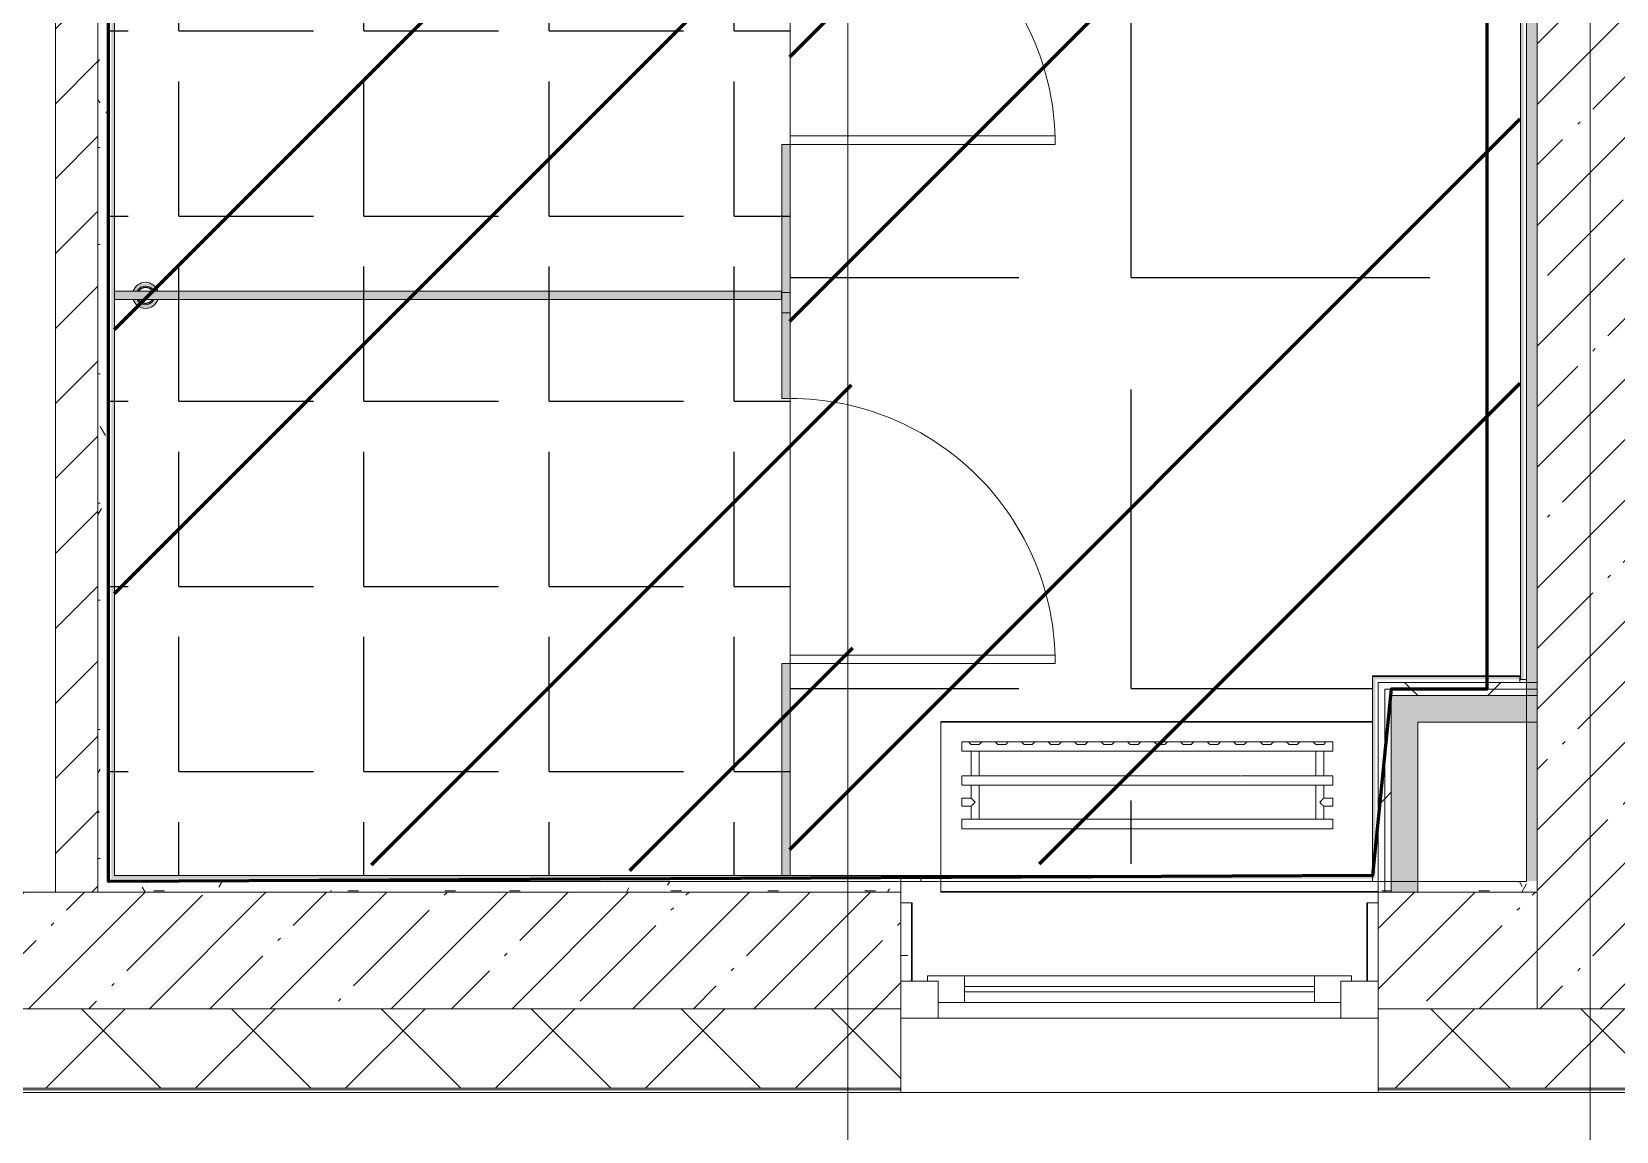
# Model space of a CAD drawing. Header units: millimetres. Extents: x -164500 to 426394, y -23753 to 102118.
# Drawn here: x 217792 to 220782, y -332 to 1742 of the extents above; entities that cross this region are included whole.
import ezdxf

# ---------------------------------------------------------------- set-up
doc = ezdxf.new("R2010")
doc.units = ezdxf.units.MM
doc.layers.add('1.2.1) плитка КР3', color=140, linetype='Continuous')
doc.layers.add('1.4) Пл КР4', color=125, linetype='Continuous')
for name, color, linetype, lineweight in [('196 1-3 этаж гидро изол', 6, 'Continuous', 60), ('A-FLOR', 7, 'Continuous', 9), ('A-GENM', 7, 'Continuous', 9), ('A-GENM-1', 7, 'Continuous', 20), ('A-GLAZ', 7, 'Continuous', 9), ('A-GLAZ-1', 7, 'Continuous', 5), ('A-WALL', 7, 'Continuous', 5), ('I-WALL', 7, 'Continuous', 5), ('Оси', 7, 'Continuous', 9)]:
    doc.layers.add(name, color=color, linetype=linetype, lineweight=lineweight)
doc.layers.add('A-AREA-PATT-2', color=7, linetype='Continuous', lineweight=5, true_color=0xcde0ef, transparency=1)
for name, color, linetype, lineweight, true_color in [('A-DOOR-1', 7, 'Continuous', 5, 0xc0c0c0), ('A-WALL-1', 9, 'Continuous', 5, 0x808080), ('A-WALL-FNSH-1', 9, 'Continuous', 5, 0x808080), ('M-EQPM-6', 7, 'Continuous', 9, 0xd0d4d8)]:
    doc.layers.add(name, color=color, linetype=linetype, lineweight=lineweight, true_color=true_color)
pattern_1 = [(45, (148772.12, -0.94), (-114.04925, 114.04925), []), (45, (148886.17, -0.94), (-114.04925, 114.04925), [201.612, -40.322, 6.706, -33.617])]
pattern_2 = [(0, (148772.123, -0.94), (243.84, 60.96), [20.117, -162.763, 20.117, -162.763, -975.36]), (0, (148772.123, -0.94), (243.84, 60.96), [-365.76, 20.117, -345.643, 20.117, -162.763, -426.72]), (0, (148772.123, -0.94), (243.84, 60.96), [-914.4, 20.117, -101.803, 20.117, -284.683]), (120, (148863.563, 29.54), (-174.71291, 180.691634), [20.117, -162.763, 20.117, -162.763, -975.36]), (120, (148863.563, 29.54), (-174.71291, 180.691634), [-365.76, 20.117, -345.643, 20.117, -162.763, -426.72]), (120, (148863.563, 29.54), (-174.71291, 180.691634), [-914.4, 20.117, -101.803, 20.117, -284.683]), (240, (148894.043, 151.46), (-69.12709, -241.651634), [20.117, -162.763, 20.117, -162.763, -975.36]), (240, (148894.043, 151.46), (-69.12709, -241.651634), [-365.76, 20.117, -345.643, 20.117, -162.763, -426.72]), (240, (148894.043, 151.46), (-69.12709, -241.651634), [-914.4, 20.117, -101.803, 20.117, -284.683])]
pattern_3 = [(45, (148772.12, -0.94), (-212.132, 212.132), []), (135, (148772.12, -0.94), (-212.132, -212.132), [])]

# ---------------------------------------------------------------- blocks, each defined once
blk = doc.blocks.new('120_Окно_СКБ_1Ст - 120_Окно_СКБ_1Ст 900х2500_h_-22445987-Объем проектирования 2 этажа')
at = {"layer": 'A-GLAZ'}
for p, q in [((-450, -127), (-450, -57)), ((-450, -57), (-380, -57)), ((-380, -57), (-380, -127)), ((380, -127), (380, -57)), ((380, -57), (450, -57)), ((450, -57), (450, -127)), ((380, -87), (-380, -87)), ((-380, -87), (-380, -127)), ((-330, -137), (-330, -87)), ((330, -137), (330, -87)), ((380, -127), (380, -87)), ((-380, -127), (-450, -127)), ((-380, -127), (-400, -127)), ((-400, -127), (-400, -137)), ((-400, -137), (400, -137)), ((400, -137), (-400, -137)), ((450, -127), (380, -127)), ((400, -127), (380, -127)), ((400, -137), (400, -127))]:
    blk.add_line(p, q, dxfattribs=at)
at = {"layer": 'A-GLAZ-1'}
for p, q in [((450, -57), (-450, -57)), ((-330, -107), (330, -107)), ((330, -117), (-330, -117)), ((-430, -127), (-400, -127)), ((400, -127), (430, -127))]:
    blk.add_line(p, q, dxfattribs=at)
blk = doc.blocks.new('radiator_prado_classic_z_tip_30_po exemplyaru - Classic Z Тип 30-500-V466-Объем проектирования 2 этажа')
at = {"layer": 'M-EQPM-6'}
for p, q in [((0, 228), (0, 210)), ((700, 228), (0, 228)), ((0, 210), (0, 228)), ((0, 228), (12.5, 228)), ((0, 210), (700, 210)), ((17.8, 210), (0, 210)), ((12.5, 228), (37.5, 228)), ((37.5, 228), (12.5, 228)), ((12.5, 228), (37.5, 228)), ((12.5, 228), (17.5, 223)), ((12.5, 228), (17.5, 223)), ((32.5, 223), (17.5, 223)), ((17.5, 223), (32.5, 223)), ((17.5, 210), (17.5, 164)), ((17.5, 210), (17.5, 164)), ((17.8, 210), (17.5, 210)), ((17.5, 210), (17.8, 210)), ((17.8, 210), (17.5, 210)), ((17.5, 210), (32.5, 210)), ((32.2, 210), (17.8, 210)), ((17.8, 210), (18.5, 210)), ((32.2, 210), (17.8, 210)), ((18.5, 210), (19.7, 210)), ((19.7, 210), (21.2, 210)), ((21.2, 210), (23.1, 210)), ((23.1, 210), (25, 210)), ((25, 210), (32.2, 210)), ((32.5, 210), (32.2, 210)), ((32.2, 210), (32.5, 210)), ((32.5, 210), (32.2, 210)), ((667.8, 210), (32.2, 210)), ((32.5, 223), (37.5, 228)), ((37.5, 228), (32.5, 223)), ((32.5, 164), (32.5, 210)), ((32.5, 164), (32.5, 210)), ((37.5, 228), (62.5, 228)), ((62.5, 228), (87.5, 228)), ((87.5, 228), (62.5, 228)), ((62.5, 228), (87.5, 228)), ((62.5, 228), (67.5, 223)), ((62.5, 228), (67.5, 223)), ((82.5, 223), (67.5, 223)), ((67.5, 223), (82.5, 223)), ((82.5, 223), (87.5, 228)), ((87.5, 228), (82.5, 223)), ((87.5, 228), (112.5, 228)), ((112.5, 228), (137.5, 228)), ((137.5, 228), (112.5, 228)), ((112.5, 228), (137.5, 228)), ((112.5, 228), (117.5, 223)), ((112.5, 228), (117.5, 223)), ((132.5, 223), (117.5, 223)), ((117.5, 223), (132.5, 223)), ((132.5, 223), (137.5, 228)), ((137.5, 228), (132.5, 223)), ((137.5, 228), (162.5, 228)), ((162.5, 228), (187.5, 228)), ((187.5, 228), (162.5, 228)), ((162.5, 228), (187.5, 228)), ((162.5, 228), (167.5, 223)), ((162.5, 228), (167.5, 223)), ((182.5, 223), (167.5, 223)), ((167.5, 223), (182.5, 223)), ((182.5, 223), (187.5, 228)), ((187.5, 228), (182.5, 223)), ((187.5, 228), (212.5, 228)), ((212.5, 228), (237.5, 228)), ((237.5, 228), (212.5, 228)), ((212.5, 228), (237.5, 228)), ((212.5, 228), (217.5, 223)), ((212.5, 228), (217.5, 223)), ((232.5, 223), (217.5, 223)), ((217.5, 223), (232.5, 223)), ((232.5, 223), (237.5, 228)), ((237.5, 228), (232.5, 223)), ((237.5, 228), (262.5, 228)), ((262.5, 228), (287.5, 228)), ((287.5, 228), (262.5, 228)), ((262.5, 228), (287.5, 228)), ((262.5, 228), (267.5, 223)), ((262.5, 228), (267.5, 223)), ((282.5, 223), (267.5, 223)), ((267.5, 223), (282.5, 223)), ((282.5, 223), (287.5, 228)), ((287.5, 228), (282.5, 223)), ((287.5, 228), (312.5, 228)), ((312.5, 228), (337.5, 228)), ((337.5, 228), (312.5, 228)), ((312.5, 228), (337.5, 228)), ((312.5, 228), (317.5, 223)), ((312.5, 228), (317.5, 223)), ((332.5, 223), (317.5, 223)), ((317.5, 223), (332.5, 223)), ((332.5, 223), (337.5, 228)), ((337.5, 228), (332.5, 223)), ((337.5, 228), (362.5, 228)), ((362.5, 228), (387.5, 228)), ((387.5, 228), (362.5, 228)), ((362.5, 228), (387.5, 228)), ((362.5, 228), (367.5, 223)), ((362.5, 228), (367.5, 223)), ((382.5, 223), (367.5, 223)), ((367.5, 223), (382.5, 223)), ((382.5, 223), (387.5, 228)), ((387.5, 228), (382.5, 223)), ((387.5, 228), (412.5, 228)), ((412.5, 228), (437.5, 228)), ((437.5, 228), (412.5, 228)), ((412.5, 228), (437.5, 228)), ((412.5, 228), (417.5, 223)), ((412.5, 228), (417.5, 223)), ((432.5, 223), (417.5, 223)), ((417.5, 223), (432.5, 223)), ((432.5, 223), (437.5, 228)), ((437.5, 228), (432.5, 223)), ((437.5, 228), (462.5, 228)), ((462.5, 228), (487.5, 228)), ((487.5, 228), (462.5, 228)), ((462.5, 228), (487.5, 228)), ((462.5, 228), (467.5, 223)), ((462.5, 228), (467.5, 223)), ((482.5, 223), (467.5, 223)), ((467.5, 223), (482.5, 223)), ((482.5, 223), (487.5, 228)), ((487.5, 228), (482.5, 223)), ((487.5, 228), (512.5, 228)), ((512.5, 228), (537.5, 228)), ((537.5, 228), (512.5, 228)), ((512.5, 228), (537.5, 228)), ((512.5, 228), (517.5, 223)), ((512.5, 228), (517.5, 223)), ((532.5, 223), (517.5, 223)), ((517.5, 223), (532.5, 223)), ((532.5, 223), (537.5, 228)), ((537.5, 228), (532.5, 223)), ((537.5, 228), (562.5, 228)), ((562.5, 228), (587.5, 228)), ((587.5, 228), (562.5, 228)), ((562.5, 228), (587.5, 228)), ((562.5, 228), (567.5, 223)), ((562.5, 228), (567.5, 223)), ((582.5, 223), (567.5, 223)), ((567.5, 223), (582.5, 223)), ((582.5, 223), (587.5, 228)), ((587.5, 228), (582.5, 223)), ((587.5, 228), (612.5, 228)), ((612.5, 228), (637.5, 228)), ((637.5, 228), (612.5, 228)), ((612.5, 228), (637.5, 228)), ((612.5, 228), (617.5, 223)), ((617.5, 223), (612.5, 228)), ((632.5, 223), (617.5, 223)), ((617.5, 223), (632.5, 223)), ((632.5, 223), (637.5, 228)), ((637.5, 228), (632.5, 223)), ((637.5, 228), (662.5, 228)), ((662.5, 228), (687.5, 228)), ((687.5, 228), (662.5, 228)), ((662.5, 228), (687.5, 228)), ((662.5, 228), (667.5, 223)), ((662.5, 228), (667.5, 223)), ((682.5, 223), (667.5, 223)), ((667.5, 223), (682.5, 223)), ((667.5, 210), (667.5, 164)), ((667.5, 210), (667.5, 164)), ((667.8, 210), (667.5, 210)), ((667.5, 210), (668.5, 210)), ((667.8, 210), (667.5, 210)), ((667.5, 210), (667.8, 210)), ((668.5, 210), (667.8, 210)), ((682.2, 210), (667.8, 210)), ((667.8, 210), (682.2, 210)), ((671.2, 210), (668.5, 210)), ((668.5, 210), (669.7, 210)), ((669.7, 210), (673.1, 210)), ((682.2, 210), (671.2, 210)), ((673.1, 210), (676.9, 210)), ((676.9, 210), (682.5, 210)), ((682.5, 210), (682.2, 210)), ((682.5, 210), (682.2, 210)), ((682.2, 210), (682.5, 210)), ((700, 210), (682.2, 210)), ((682.5, 223), (686.1, 226.6)), ((686.1, 226.6), (682.5, 223)), ((682.5, 164), (682.5, 210)), ((682.5, 164), (682.5, 210)), ((689.8, 228), (700, 228)), ((700, 210), (700, 228)), ((700, 228), (700, 210)), ((525, 164), (0, 164)), ((0, 164), (0, 146)), ((0, 146), (0, 164)), ((0, 164), (17.8, 164)), ((17.8, 164), (17.5, 164)), ((17.5, 164), (17.8, 164)), ((17.8, 164), (17.5, 164)), ((17.5, 164), (31.5, 164)), ((21.2, 164), (17.8, 164)), ((17.8, 164), (32.2, 164)), ((32.2, 164), (17.8, 164)), ((25, 164), (21.2, 164)), ((32.2, 164), (25, 164)), ((31.5, 164), (32.2, 164)), ((32.5, 164), (32.2, 164)), ((32.2, 164), (32.5, 164)), ((32.5, 164), (32.2, 164)), ((32.2, 164), (32.5, 164)), ((32.2, 164), (525, 164)), ((700, 164), (526.4, 164)), ((526.4, 164), (667.8, 164)), ((667.8, 164), (667.5, 164)), ((667.5, 164), (682.5, 164)), ((667.8, 164), (667.5, 164)), ((667.5, 164), (667.8, 164)), ((682.2, 164), (667.8, 164)), ((673.1, 164), (667.8, 164)), ((667.8, 164), (682.2, 164)), ((682.2, 164), (673.1, 164)), ((682.5, 164), (682.2, 164)), ((682.5, 164), (682.2, 164)), ((682.2, 164), (682.5, 164)), ((682.2, 164), (700, 164)), ((700, 146), (700, 164)), ((700, 164), (700, 146)), ((0, 146), (700, 146)), ((18.5, 146), (0, 146)), ((17.5, 121.5), (0, 121.5)), ((17.5, 121.5), (0, 121.5)), ((0, 121.5), (0, 120.5)), ((0, 106.5), (0, 121.5)), ((0, 120.5), (0, 107.5)), ((0, 120.5), (0, 119.3)), ((0, 114), (0, 120.5)), ((0, 120.5), (0, 120.5)), ((17.5, 146), (17.5, 121.5)), ((17.5, 146), (17.5, 121.5)), ((17.5, 146), (17.8, 146)), ((18.5, 146), (17.5, 146)), ((17.5, 146), (18.5, 146)), ((19.7, 146), (17.5, 146)), ((17.8, 146), (18.5, 146)), ((18.5, 146), (23.1, 146)), ((19.7, 146), (18.5, 146)), ((18.5, 146), (32.2, 146)), ((23.1, 146), (19.7, 146)), ((23.1, 146), (19.7, 146)), ((23.1, 146), (32.2, 146)), ((25, 146), (23.1, 146)), ((32.5, 146), (23.1, 146)), ((32.2, 146), (25, 146)), ((32.2, 146), (32.5, 146)), ((32.5, 146), (32.2, 146)), ((32.2, 146), (32.5, 146)), ((667.8, 146), (32.2, 146)), ((32.5, 82), (32.5, 146)), ((32.5, 82), (32.5, 146)), ((667.5, 146), (667.5, 82)), ((667.5, 146), (667.5, 82)), ((667.5, 146), (667.8, 146)), ((673.1, 146), (667.5, 146)), ((667.5, 146), (667.8, 146)), ((667.8, 146), (667.5, 146)), ((667.8, 146), (681.5, 146)), ((667.8, 146), (668.5, 146)), ((676.9, 146), (667.8, 146)), ((668.5, 146), (671.2, 146)), ((671.2, 146), (681.5, 146)), ((678.7, 146), (673.1, 146)), ((680.3, 146), (676.9, 146)), ((682.2, 146), (678.7, 146)), ((681.5, 146), (680.3, 146)), ((681.5, 146), (682.5, 146)), ((681.5, 146), (682.5, 146)), ((682.2, 146), (681.5, 146)), ((700, 146), (681.5, 146)), ((682.5, 146), (682.2, 146)), ((682.5, 146), (682.2, 146)), ((682.5, 121.5), (682.5, 146)), ((682.5, 121.5), (682.5, 146)), ((700, 121.5), (682.5, 121.5)), ((700, 121.5), (682.5, 121.5)), ((700, 121.5), (700, 106.5)), ((700, 120.5), (700, 121.5)), ((700, 121.5), (700, 120.5)), ((700, 120.5), (700, 121.5)), ((700, 107.5), (700, 120.5)), ((700, 120.5), (700, 107.5)), ((700, 107.5), (700, 120.5)), ((0, 119.3), (0, 117.8)), ((0, 117.8), (0, 114)), ((0, 114), (0, 110.3)), ((0, 107.5), (0, 114)), ((0, 110.3), (0, 108.7)), ((0, 108.7), (0, 107.5)), ((0, 107.5), (0, 106.5)), ((0, 107.5), (0, 107.5)), ((0, 106.5), (17.5, 106.5)), ((0, 106.5), (17.5, 106.5)), ((17.5, 106.5), (17.5, 82)), ((17.5, 106.5), (17.5, 82)), ((682.5, 82), (682.5, 106.5)), ((682.5, 106.5), (700, 106.5)), ((682.5, 82), (682.5, 106.5)), ((682.5, 106.5), (700, 106.5)), ((700, 106.5), (700, 107.5)), ((700, 107.5), (700, 106.5)), ((700, 106.5), (700, 107.5)), ((700, 82), (0, 82)), ((0, 82), (0, 64)), ((0, 64), (0, 82)), ((0, 82), (18.5, 82)), ((700, 64), (0, 64)), ((0, 64), (700, 64)), ((18.5, 82), (17.5, 82)), ((17.5, 82), (18.5, 82)), ((17.8, 82), (17.5, 82)), ((17.5, 82), (31.5, 82)), ((18.5, 82), (17.8, 82)), ((32.2, 82), (18.5, 82)), ((18.5, 82), (23.1, 82)), ((32.2, 82), (18.5, 82)), ((23.1, 82), (30.3, 82)), ((30.3, 82), (32.2, 82)), ((31.5, 82), (32.5, 82)), ((32.5, 82), (32.2, 82)), ((32.2, 82), (32.5, 82)), ((32.5, 82), (32.2, 82)), ((32.2, 82), (667.8, 82)), ((667.8, 82), (667.5, 82)), ((667.5, 82), (680.3, 82)), ((667.8, 82), (667.5, 82)), ((667.5, 82), (667.8, 82)), ((681.5, 82), (667.8, 82)), ((681.5, 82), (667.8, 82)), ((667.8, 82), (669.7, 82)), ((669.7, 82), (673.1, 82)), ((673.1, 82), (678.7, 82)), ((678.7, 82), (681.5, 82)), ((680.3, 82), (682.5, 82)), ((682.5, 82), (681.5, 82)), ((682.5, 82), (681.5, 82)), ((681.5, 82), (682.5, 82)), ((681.5, 82), (700, 82)), ((700, 64), (700, 82)), ((700, 82), (700, 64))]:
    blk.add_line(p, q, dxfattribs=at)
for points, knots in [([(18.5, 120.5), (18.4, 120.6), (18.3, 120.7), (18.1, 120.9), (17.9, 121.1), (17.8, 121.2), (17.7, 121.3), (17.5, 121.5), (17.5, 121.5), (17.5, 121.5)], [0.7142857, 0.7142857, 0.7142857, 0.7142857, 0.75, 0.7857143, 0.8214286, 0.8571429, 0.8928571, 0.9285714, 1, 1, 1, 1]), ([(17.5, 121.5), (17.5, 121.5), (17.5, 121.5), (17.7, 121.3), (17.8, 121.2), (17.9, 121.1), (18.1, 120.9), (18.3, 120.7), (18.4, 120.6), (18.5, 120.5)], [0, 0, 0, 0, 0.0714286, 0.1071429, 0.1428571, 0.1785714, 0.2142857, 0.25, 0.2857143, 0.2857143, 0.2857143, 0.2857143]), ([(17.5, 121.5), (17.5, 121.5), (17.5, 121.5), (17.7, 121.3), (17.8, 121.2), (17.9, 121.1), (18.1, 120.9), (18.3, 120.7), (18.4, 120.6), (18.5, 120.5)], [0, 0, 0, 0, 0.0714286, 0.1071429, 0.1428571, 0.1785714, 0.2142857, 0.25, 0.2857143, 0.2857143, 0.2857143, 0.2857143]), ([(25, 114), (24.5, 114.5), (23.6, 115.4), (22.4, 116.6), (21.6, 117.4), (21.1, 117.9), (20.8, 118.2), (20.5, 118.5), (20.2, 118.8), (19.8, 119.1), (19.6, 119.4), (19.3, 119.7), (19, 120), (18.7, 120.3), (18.5, 120.5), (18.3, 120.7), (18.1, 120.9), (17.9, 121.1), (17.8, 121.2), (17.7, 121.3), (17.5, 121.5), (17.5, 121.5), (17.5, 121.5)], [0, 0, 0, 0, 0.142857, 0.285714, 0.357143, 0.392857, 0.428571, 0.464286, 0.5, 0.535714, 0.571429, 0.607143, 0.642857, 0.678571, 0.714286, 0.75, 0.785714, 0.821429, 0.857143, 0.892857, 0.928571, 1, 1, 1, 1]), ([(675, 114), (675.5, 114.5), (676.4, 115.4), (677.6, 116.6), (678.4, 117.4), (678.9, 117.9), (679.2, 118.2), (679.5, 118.5), (679.8, 118.8), (680.1, 119.2), (680.4, 119.4), (680.7, 119.7), (681, 120), (681.3, 120.3), (681.5, 120.5), (681.7, 120.7), (681.9, 120.9), (682.1, 121.1), (682.2, 121.2), (682.3, 121.3), (682.5, 121.5), (682.5, 121.5), (682.5, 121.5)], [0, 0, 0, 0, 0.142857, 0.285714, 0.357143, 0.392857, 0.428571, 0.464286, 0.5, 0.535714, 0.571429, 0.607143, 0.642857, 0.678571, 0.714286, 0.75, 0.785714, 0.821429, 0.857143, 0.892857, 0.928571, 1, 1, 1, 1]), ([(682.5, 121.5), (682.5, 121.5), (682.5, 121.5), (682.3, 121.3), (682.2, 121.2), (682.1, 121.1), (681.9, 120.9), (681.7, 120.7), (681.6, 120.6), (681.5, 120.5)], [0, 0, 0, 0, 0.0714286, 0.1071429, 0.1428571, 0.1785714, 0.2142857, 0.25, 0.2857143, 0.2857143, 0.2857143, 0.2857143]), ([(682.5, 121.5), (682.5, 121.5), (682.5, 121.5), (682.3, 121.3), (682.2, 121.2), (682.1, 121.1), (681.9, 120.9), (681.7, 120.7), (681.6, 120.6), (681.5, 120.5)], [0, 0, 0, 0, 0.0714286, 0.1071429, 0.1428571, 0.1785714, 0.2142857, 0.25, 0.2857143, 0.2857143, 0.2857143, 0.2857143]), ([(681.5, 120.5), (681.6, 120.6), (681.7, 120.7), (681.9, 120.9), (682.1, 121.1), (682.2, 121.2), (682.3, 121.3), (682.5, 121.5), (682.5, 121.5), (682.5, 121.5)], [0.7142857, 0.7142857, 0.7142857, 0.7142857, 0.75, 0.7857143, 0.8214286, 0.8571429, 0.8928571, 0.9285714, 1, 1, 1, 1]), ([(17.5, 106.5), (17.5, 106.5), (17.5, 106.5), (17.7, 106.7), (17.8, 106.8), (17.9, 106.9), (18.1, 107.1), (18.3, 107.3), (18.5, 107.5), (18.7, 107.7), (19, 108), (19.3, 108.3), (19.6, 108.6), (19.8, 108.9), (20.3, 109.3), (20.7, 109.7), (21.1, 110.1), (21.6, 110.6), (22.4, 111.4), (23.6, 112.6), (24.5, 113.5), (25, 114)], [0, 0, 0, 0, 0.071429, 0.107143, 0.142857, 0.178571, 0.214286, 0.25, 0.285714, 0.321429, 0.357143, 0.392857, 0.428571, 0.464286, 0.5, 0.571429, 0.607143, 0.642857, 0.714286, 0.857143, 1, 1, 1, 1]), ([(17.5, 106.5), (17.5, 106.5), (17.5, 106.5), (17.7, 106.7), (17.8, 106.8), (17.9, 106.9), (18.1, 107.1), (18.3, 107.3), (18.4, 107.4), (18.5, 107.5)], [0, 0, 0, 0, 0.0714286, 0.1071429, 0.1428571, 0.1785714, 0.2142857, 0.25, 0.2857143, 0.2857143, 0.2857143, 0.2857143]), ([(18.5, 107.5), (18.4, 107.4), (18.3, 107.3), (18.1, 107.1), (17.9, 106.9), (17.8, 106.8), (17.7, 106.7), (17.5, 106.5), (17.5, 106.5), (17.5, 106.5)], [0.7142857, 0.7142857, 0.7142857, 0.7142857, 0.75, 0.7857143, 0.8214286, 0.8571429, 0.8928571, 0.9285714, 1, 1, 1, 1]), ([(18.5, 107.5), (18.4, 107.4), (18.3, 107.3), (18.1, 107.1), (17.9, 106.9), (17.8, 106.8), (17.7, 106.7), (17.5, 106.5), (17.5, 106.5), (17.5, 106.5)], [0.7142857, 0.7142857, 0.7142857, 0.7142857, 0.75, 0.7857143, 0.8214286, 0.8571429, 0.8928571, 0.9285714, 1, 1, 1, 1]), ([(19.6, 119.4), (19.7, 119.3), (19.9, 119.2), (20.3, 118.7), (20.7, 118.3), (21.1, 117.9), (21.6, 117.4), (21.9, 117.1), (22.1, 116.9)], [0.4285714, 0.4285714, 0.4285714, 0.4285714, 0.4642857, 0.5, 0.5714286, 0.6071429, 0.6428571, 0.7142857, 0.7142857, 0.7142857, 0.7142857]), ([(19.6, 119.4), (19.7, 119.3), (19.8, 119.1), (20.3, 118.7), (20.7, 118.3), (21.1, 117.9), (21.6, 117.4), (21.9, 117.1), (22.1, 116.9)], [0.4285714, 0.4285714, 0.4285714, 0.4285714, 0.4642857, 0.5, 0.5714286, 0.6071429, 0.6428571, 0.7142857, 0.7142857, 0.7142857, 0.7142857]), ([(19.6, 108.6), (19.7, 108.7), (19.9, 108.8), (20.3, 109.3), (20.7, 109.7), (21.1, 110.1), (21.6, 110.6), (21.9, 110.9), (22.1, 111.1)], [0.4285714, 0.4285714, 0.4285714, 0.4285714, 0.4642857, 0.5, 0.5714286, 0.6071429, 0.6428571, 0.7142857, 0.7142857, 0.7142857, 0.7142857]), ([(22.1, 111.1), (21.9, 110.9), (21.6, 110.6), (21.1, 110.1), (20.8, 109.8), (20.5, 109.5), (20.2, 109.2), (19.9, 108.8), (19.7, 108.7), (19.6, 108.6)], [0.2857143, 0.2857143, 0.2857143, 0.2857143, 0.3571429, 0.3928571, 0.4285714, 0.4642857, 0.5, 0.5357143, 0.5714286, 0.5714286, 0.5714286, 0.5714286]), ([(22.1, 111.1), (21.9, 110.9), (21.6, 110.6), (21.1, 110.1), (20.8, 109.8), (20.5, 109.5), (20.2, 109.2), (19.8, 108.9), (19.7, 108.7), (19.6, 108.6)], [0.2857143, 0.2857143, 0.2857143, 0.2857143, 0.3571429, 0.3928571, 0.4285714, 0.4642857, 0.5, 0.5357143, 0.5714286, 0.5714286, 0.5714286, 0.5714286]), ([(22.1, 116.9), (21.9, 117.1), (21.6, 117.4), (21.1, 117.9), (20.9, 118.1), (20.8, 118.2)], [0.2857143, 0.2857143, 0.2857143, 0.2857143, 0.3571429, 0.3928571, 0.4285714, 0.4285714, 0.4285714, 0.4285714]), ([(682.5, 106.5), (682.5, 106.5), (682.5, 106.5), (682.3, 106.7), (682.2, 106.8), (682.1, 106.9), (681.9, 107.1), (681.7, 107.3), (681.5, 107.5), (681.3, 107.7), (681, 108), (680.7, 108.3), (680.4, 108.6), (680.1, 108.8), (679.7, 109.3), (679.3, 109.7), (678.9, 110.1), (678.4, 110.6), (677.6, 111.4), (676.4, 112.6), (675.5, 113.5), (675, 114)], [0, 0, 0, 0, 0.071429, 0.107143, 0.142857, 0.178571, 0.214286, 0.25, 0.285714, 0.321429, 0.357143, 0.392857, 0.428571, 0.464286, 0.5, 0.571429, 0.607143, 0.642857, 0.714286, 0.857143, 1, 1, 1, 1]), ([(680.4, 119.4), (680.3, 119.3), (680.1, 119.2), (679.7, 118.7), (679.3, 118.3), (678.9, 117.9), (678.4, 117.4), (678.1, 117.1), (677.9, 116.9)], [0.4285714, 0.4285714, 0.4285714, 0.4285714, 0.4642857, 0.5, 0.5714286, 0.6071429, 0.6428571, 0.7142857, 0.7142857, 0.7142857, 0.7142857]), ([(680.4, 119.4), (680.3, 119.3), (680.1, 119.2), (679.7, 118.7), (679.3, 118.3), (678.9, 117.9), (678.4, 117.4), (678.1, 117.1), (677.9, 116.9)], [0.4285714, 0.4285714, 0.4285714, 0.4285714, 0.4642857, 0.5, 0.5714286, 0.6071429, 0.6428571, 0.7142857, 0.7142857, 0.7142857, 0.7142857]), ([(677.9, 116.9), (678.1, 117.1), (678.4, 117.4), (678.9, 117.9), (679.1, 118.1), (679.2, 118.2)], [0.2857143, 0.2857143, 0.2857143, 0.2857143, 0.3571429, 0.3928571, 0.4285714, 0.4285714, 0.4285714, 0.4285714]), ([(677.9, 111.1), (678.1, 110.9), (678.4, 110.6), (678.9, 110.1), (679.2, 109.8), (679.5, 109.5), (679.8, 109.2), (680.1, 108.8), (680.3, 108.7), (680.4, 108.6)], [0.2857143, 0.2857143, 0.2857143, 0.2857143, 0.3571429, 0.3928571, 0.4285714, 0.4642857, 0.5, 0.5357143, 0.5714286, 0.5714286, 0.5714286, 0.5714286]), ([(677.9, 111.1), (678.1, 110.9), (678.4, 110.6), (678.9, 110.1), (679.2, 109.8), (679.5, 109.5), (679.8, 109.2), (680.1, 108.8), (680.3, 108.7), (680.4, 108.6)], [0.2857143, 0.2857143, 0.2857143, 0.2857143, 0.3571429, 0.3928571, 0.4285714, 0.4642857, 0.5, 0.5357143, 0.5714286, 0.5714286, 0.5714286, 0.5714286]), ([(680.4, 108.6), (680.3, 108.7), (680.1, 108.8), (679.7, 109.3), (679.3, 109.7), (678.9, 110.1), (678.4, 110.6), (678.1, 110.9), (677.9, 111.1)], [0.4285714, 0.4285714, 0.4285714, 0.4285714, 0.4642857, 0.5, 0.5714286, 0.6071429, 0.6428571, 0.7142857, 0.7142857, 0.7142857, 0.7142857]), ([(681.5, 107.5), (681.6, 107.4), (681.7, 107.3), (681.9, 107.1), (682.1, 106.9), (682.2, 106.8), (682.3, 106.7), (682.5, 106.5), (682.5, 106.5), (682.5, 106.5)], [0.7142857, 0.7142857, 0.7142857, 0.7142857, 0.75, 0.7857143, 0.8214286, 0.8571429, 0.8928571, 0.9285714, 1, 1, 1, 1]), ([(681.5, 107.5), (681.6, 107.4), (681.7, 107.3), (681.9, 107.1), (682.1, 106.9), (682.2, 106.8), (682.3, 106.7), (682.5, 106.5), (682.5, 106.5), (682.5, 106.5)], [0.7142857, 0.7142857, 0.7142857, 0.7142857, 0.75, 0.7857143, 0.8214286, 0.8571429, 0.8928571, 0.9285714, 1, 1, 1, 1]), ([(682.5, 106.5), (682.5, 106.5), (682.5, 106.5), (682.3, 106.7), (682.2, 106.8), (682.1, 106.9), (681.9, 107.1), (681.7, 107.3), (681.6, 107.4), (681.5, 107.5)], [0, 0, 0, 0, 0.0714286, 0.1071429, 0.1428571, 0.1785714, 0.2142857, 0.25, 0.2857143, 0.2857143, 0.2857143, 0.2857143])]:
    blk.add_open_spline(points, degree=3, knots=knots, dxfattribs=at)
for points in [[(19.6, 119.4), (19.5, 119.5), (19.3, 119.7), (19, 120), (18.7, 120.3), (18.6, 120.4), (18.5, 120.5)], [(18.5, 120.5), (18.6, 120.4), (18.7, 120.3), (19, 120), (19.3, 119.7), (19.5, 119.5), (19.6, 119.4)], [(18.5, 120.5), (18.6, 120.4), (18.7, 120.3), (19, 120), (19.3, 119.7), (19.5, 119.5), (19.6, 119.4)], [(681.5, 120.5), (681.4, 120.4), (681.3, 120.3), (681, 120), (680.7, 119.7), (680.5, 119.5), (680.4, 119.4)], [(681.5, 120.5), (681.4, 120.4), (681.3, 120.3), (681, 120), (680.7, 119.7), (680.5, 119.5), (680.4, 119.4)], [(680.4, 119.4), (680.5, 119.5), (680.7, 119.7), (681, 120), (681.3, 120.3), (681.4, 120.4), (681.5, 120.5)], [(18.5, 107.5), (18.6, 107.6), (18.7, 107.7), (19, 108), (19.3, 108.3), (19.5, 108.5), (19.6, 108.6)], [(19.6, 108.6), (19.5, 108.5), (19.3, 108.3), (19, 108), (18.7, 107.7), (18.6, 107.6), (18.5, 107.5)], [(19.6, 108.6), (19.5, 108.5), (19.3, 108.3), (19, 108), (18.7, 107.7), (18.6, 107.6), (18.5, 107.5)], [(20.8, 118.2), (20.7, 118.3), (20.5, 118.5), (20.2, 118.8), (19.9, 119.2), (19.7, 119.3), (19.6, 119.4)], [(25, 114), (24.5, 114.5), (23.6, 115.4), (22.6, 116.4), (22.1, 116.9)], [(22.1, 116.9), (22.6, 116.4), (23.6, 115.4), (24.5, 114.5), (25, 114)], [(22.1, 116.9), (22.6, 116.4), (23.6, 115.4), (24.5, 114.5), (25, 114)], [(22.1, 111.1), (22.6, 111.6), (23.6, 112.6), (24.5, 113.5), (25, 114)], [(25, 114), (24.5, 113.5), (23.6, 112.6), (22.6, 111.6), (22.1, 111.1)], [(25, 114), (24.5, 113.5), (23.6, 112.6), (22.6, 111.6), (22.1, 111.1)], [(677.9, 116.9), (677.4, 116.4), (676.4, 115.4), (675.5, 114.5), (675, 114)], [(675, 114), (675.5, 114.5), (676.4, 115.4), (677.4, 116.4), (677.9, 116.9)], [(676.4, 115.4), (676, 115), (675.5, 114.5), (675, 114)], [(675, 114), (675.5, 113.5), (676.4, 112.6), (677.4, 111.6), (677.9, 111.1)], [(675, 114), (675.5, 113.5), (676.4, 112.6), (677.4, 111.6), (677.9, 111.1)], [(677.9, 111.1), (677.4, 111.6), (676.4, 112.6), (675.5, 113.5), (675, 114)], [(677.9, 116.9), (677.4, 116.4), (676.9, 115.9), (676.4, 115.4)], [(679.2, 118.2), (679.3, 118.3), (679.5, 118.5), (679.8, 118.8), (680.1, 119.2), (680.3, 119.3), (680.4, 119.4)], [(680.4, 108.6), (680.5, 108.5), (680.7, 108.3), (681, 108), (681.3, 107.7), (681.4, 107.6), (681.5, 107.5)], [(680.4, 108.6), (680.5, 108.5), (680.7, 108.3), (681, 108), (681.3, 107.7), (681.4, 107.6), (681.5, 107.5)], [(681.5, 107.5), (681.4, 107.6), (681.3, 107.7), (681, 108), (680.7, 108.3), (680.5, 108.5), (680.4, 108.6)]]:
    blk.add_open_spline(points, degree=3, dxfattribs=at)
blk = doc.blocks.new('131_Сантехническая перегородка_Дверь - СД-1-29846662-Объем проектирования 2 этажа')
at = {"layer": 'A-GENM'}
for points in [[(0, -8), (317.3, -8), (317.3, 8), (0, 8)], [(817.3, -8), (1119.2, -7.8), (1119.2, 8), (817.3, 8), (817.3, -7.8)]]:
    blk.add_hatch(color=256, dxfattribs=at).paths.add_polyline_path(points)
at = {"layer": 'A-DOOR-1'}
for p, q in [((333.3, -8), (317.3, -8)), ((317.3, -8), (317.3, -508)), ((333.3, -8), (333.3, -508)), ((333.3, -508), (317.3, -508))]:
    blk.add_line(p, q, dxfattribs=at)
blk.add_arc((317.3, -8), 500, 270, 0, dxfattribs=at)
at = {"layer": 'A-GENM-1'}
for p, q in [((317.3, 8), (0, 8)), ((0, 8), (0, -8)), ((317.3, -8), (317.3, 8)), ((1134.7, 8), (817.3, 8)), ((817.3, 8), (817.3, -8)), ((1134.7, -8), (1134.7, 8)), ((0, -8), (317.3, -8)), ((817.3, -8), (1134.7, -8))]:
    blk.add_line(p, q, dxfattribs=at)
blk = doc.blocks.new('131_Сантехническая перегородка_Дверь_сдвиг_ - СД-1-30819161-Объем проектирования 2 этажа')
at = {"layer": 'A-GENM'}
for points in [[(0, -8), (400, -8), (400, 8), (0, 8)], [(900, -8), (1061.8, -8), (1061.8, 8), (900, 8)]]:
    blk.add_hatch(color=256, dxfattribs=at).paths.add_polyline_path(points)
at = {"layer": 'A-DOOR-1'}
for p, q in [((416, -8), (400, -8)), ((400, -8), (400, -508)), ((416, -8), (416, -508)), ((416, -508), (400, -508))]:
    blk.add_line(p, q, dxfattribs=at)
blk.add_arc((400, -8), 500, 270, 0, dxfattribs=at)
at = {"layer": 'A-GENM-1'}
for p, q in [((400, 8), (0, 8)), ((0, 8), (0, -8)), ((400, -8), (400, 8)), ((1100, 8), (900, 8)), ((900, 8), (900, -8)), ((1100, -8), (1100, 8)), ((0, -8), (400, -8)), ((900, -8), (1100, -8))]:
    blk.add_line(p, q, dxfattribs=at)
blk = doc.blocks.new('131_Сантехническая перегородка - СП-4-30850728-Объем проектирования 2 этажа')
at = {"layer": 'A-GENM'}
blk.add_hatch(color=256, dxfattribs=at).paths.add_polyline_path([(389.9, -8), (1330, -8), (1330, 8), (71.3, 8), (71.3, -8)])
at = {"layer": 'A-GENM', "flags": 128}
for points in [[(142.8, 8), (142.5, 8.5), (142.1, 9), (141.8, 9.5), (141.4, 9.9), (141, 10.4), (140.5, 10.8), (140.1, 11.2), (139.6, 11.6), (139.2, 12), (138.7, 12.3), (138.2, 12.7), (137.7, 13), (137.1, 13.3), (136.6, 13.6), (136.1, 13.8), (135.5, 14), (134.9, 14.3), (134.4, 14.4), (133.8, 14.6), (133.2, 14.7), (132.6, 14.9), (132, 14.9), (131.4, 15), (130.8, 15.1), (130.2, 15.1), (129.6, 15.1), (129, 15), (128.4, 15), (127.8, 14.9), (127.2, 14.8), (126.6, 14.7), (126, 14.5), (125.4, 14.4), (124.9, 14.2), (124.3, 13.9), (123.8, 13.7), (123.2, 13.4), (122.7, 13.2), (122.2, 12.9), (121.7, 12.5), (121.2, 12.2), (120.7, 11.8), (120.2, 11.4), (119.8, 11), (119.3, 10.6), (118.9, 10.2), (118.5, 9.7), (118.1, 9.3), (117.8, 8.8), (117.4, 8.3), (117.3, 8)], [(117.3, -8), (117.6, -8.5), (117.9, -9), (118.3, -9.5), (118.7, -9.9), (119.1, -10.4), (119.5, -10.8), (120, -11.2), (120.4, -11.6), (120.9, -12), (121.4, -12.3), (121.9, -12.7), (122.4, -13), (122.9, -13.3), (123.5, -13.6), (124, -13.8), (124.6, -14), (125.1, -14.3), (125.7, -14.4), (126.3, -14.6), (126.9, -14.7), (127.5, -14.9), (128.1, -14.9), (128.7, -15), (129.3, -15.1), (129.9, -15.1), (130.5, -15.1), (131.1, -15), (131.7, -15), (132.3, -14.9), (132.9, -14.8), (133.4, -14.7), (134, -14.5), (134.6, -14.4), (135.2, -14.2), (135.7, -13.9), (136.3, -13.7), (136.8, -13.4), (137.4, -13.2), (137.9, -12.9), (138.4, -12.5), (138.9, -12.2), (139.4, -11.8), (139.8, -11.4), (140.3, -11), (140.7, -10.6), (141.1, -10.2), (141.5, -9.7), (141.9, -9.3), (142.3, -8.8), (142.6, -8.3), (142.8, -8)]]:
    blk.add_lwpolyline(points, dxfattribs=at)
at = {"layer": 'A-GENM'}
for radius, start, end in [(24.6, 19.9113, 160.0887), (17.6, 28.9731, 151.0269), (15.1, 33.7811, 146.2189), (24.6, 199.9113, 340.0887), (17.6, 208.9731, 331.0269), (15.1, 213.7811, 326.2189)]:
    blk.add_arc((130, 0), radius, start, end, dxfattribs=at)
at = {"layer": 'A-GENM-1'}
for p, q in [((1330, 8), (71.3, 8)), ((71.3, 8), (71.3, -8)), ((1330, -8), (1330, 8)), ((71.3, -8), (1330, -8))]:
    blk.add_line(p, q, dxfattribs=at)

msp = doc.modelspace()

# ---------------------------------------------------------------- hatches: boundary and pattern name
at = {"layer": '1.2.1) плитка КР3'}
h = msp.add_hatch(dxfattribs=at)
h.set_pattern_fill('ANGLE', color=256, scale=111)
h.set_pattern_definition([(0, (67124.7, 3603.9), (0, 775.335), [563.88, -211.455]), (90, (67124.7, 3603.9), (-775.335, 5e-14), [563.88, -211.455])])
h.paths.add_polyline_path([(220600.123, 7670.455), (220431.123, 7670.455), (219481.123, 7678.18), (219481.123, 7670.455), (219222.123, 7670.455), (219222.123, 172.455), (220320.123, 172.455), (220320.123, 547.955), (220600.123, 547.955)])
at = {"layer": '1.4) Пл КР4'}
h = msp.add_hatch(dxfattribs=at)
h.set_pattern_fill('ANGLE', color=256, scale=50)
h.set_pattern_definition([(0, (65097.84, 26889.06), (0, 349.25), [254, -95.25]), (90, (65097.84, 26889.06), (-349.25, 2e-14), [254, -95.25])])
h.paths.add_polyline_path([(219223.123, 3738.559), (217938.003, 3738.559), (217938.003, 150.059), (219223.123, 150.059)])
at = {"layer": '196 1-3 этаж гидро изол'}
h = msp.add_hatch(dxfattribs=at)
h.set_pattern_fill('ANSI32', color=256, scale=111)
h.set_pattern_definition([(45, (67124.7, 3603.9), (-747.606, 747.606), []), (45, (67623.1, 3603.9), (-747.606, 747.606), [])])
h.paths.add_polyline_path([(220600.123, 7670.455), (220431.123, 7670.455), (219481.123, 7678.18), (219481.123, 7670.455), (219222.123, 7670.455), (219222.123, 172.455), (220320.123, 172.455), (220320.123, 547.955), (220600.123, 547.955)])
h = msp.add_hatch(dxfattribs=at)
h.set_pattern_fill('ANSI32', color=256, scale=111)
h.set_pattern_definition([(45, (214557.1, 3770.1), (-747.6, 747.6), []), (45, (215055.5, 3770.1), (-747.6, 747.6), [])])
h.paths.add_polyline_path([(219326.123, 3759.059), (217948.123, 3759.059), (217948.123, 181.059), (219343.123, 150.059)])
at = {"layer": 'A-AREA-PATT-2'}
h = msp.add_hatch(color=256, dxfattribs=at)
h.paths.add_polyline_path([(217942.623, 144.559), (220327.123, 144.559), (220327.237, 520.059), (220599.623, 520.059), (220599.623, 525.559), (220321.623, 525.79), (220321.623, 150.059), (217948.123, 150.059), (217948.123, 3728.059), (219223.123, 3728.059), (219223.123, 7648.059), (219407.123, 7648.059), (219407.123, 7653.559), (219217.623, 7653.559), (219217.623, 3733.559), (217942.623, 3733.559), (217942.623, 385.731)])
h.paths.add_polyline_path([(220606.623, 520.059), (220606.623, 7653.559), (220507.123, 7653.559), (220507.123, 7648.059), (220601.123, 7648.059), (220601.123, 520.059)])
h.paths.add_polyline_path([(218014.42, 1221.155), (218026.724, 1230.094), (218026.724, 1236.559), (218018.236, 1235.744), (218015.599, 1233.126), (218006.816, 1229.488), (217984.808, 1236.559), (217986.908, 1230.094), (217999.212, 1221.155), (218006.816, 1221.155)])
h.paths.add_polyline_path([(217984.808, 1252.559), (217995.396, 1253.373), (217998.033, 1255.992), (218006.816, 1259.63), (218028.825, 1252.559), (218026.724, 1259.023), (218014.42, 1267.962), (217996.159, 1265.744), (217986.908, 1259.023)])
h.paths.add_polyline_path([(217999.212, 2315.655), (218017.473, 2317.873), (218026.724, 2324.594), (218026.724, 2331.059), (218018.573, 2331.059), (218015.599, 2327.626), (218006.816, 2323.988), (217984.808, 2331.059), (217986.908, 2324.594), (217996.159, 2317.873)])
h.paths.add_polyline_path([(217984.808, 2347.059), (217995.396, 2347.873), (217998.033, 2350.492), (218006.816, 2354.13), (218028.825, 2347.059), (218026.724, 2353.523), (218014.42, 2362.462), (217996.159, 2360.244), (217986.908, 2353.523)])
h.paths.add_polyline_path([(219242.123, 4264.059), (219442.123, 4264.059), (219442.123, 4464.059), (219242.123, 4464.059)])
at = {"layer": 'A-WALL'}
h = msp.add_hatch(dxfattribs=at)
h.set_pattern_fill('FP_24', color=256, style=0, pattern_type=2)
h.set_pattern_definition([(45, (148772.12, -0.94), (-141.42136, 141.42136), []), (135, (148772.12, -0.94), (-141.42136, -141.42136), [])])
h.paths.add_polyline_path([(224252.123, -250.941), (224472.123, -250.941), (224472.123, -100.941), (220332.123, -100.941), (220332.123, -250.941), (224048.58, -250.941)])
h.paths.add_polyline_path([(216098.502, -250.941), (219432.123, -250.941), (219432.123, -100.941), (215832.123, -100.941), (215832.123, -250.941)])
h.paths.add_polyline_path([(214182.123, -250.941), (214932.123, -250.941), (214932.123, -100.941), (213932.123, -100.941), (213932.123, -250.941)])
h.paths.add_polyline_path([(210182.123, -250.941), (210832.123, -250.941), (210832.123, -100.941), (209682.123, -100.941), (209682.123, -250.941)])
h.paths.add_polyline_path([(207582.123, -250.941), (207582.123, -100.941), (206832.123, -100.941), (206832.123, -250.941), (207425.689, -250.941)])
h.paths.add_polyline_path([(205182.123, -250.941), (205932.123, -250.941), (205932.123, -100.941), (205182.123, -100.941), (205182.123, -118.941)])
h.paths.add_polyline_path([(200682.123, -250.941), (202082.123, -250.941), (202082.123, -100.941), (200682.123, -100.941)])
h.paths.add_polyline_path([(196584.673, -250.941), (197582.123, -250.941), (197582.123, -100.941), (196182.123, -100.941), (196182.123, -250.941)])
h.paths.add_polyline_path([(191682.123, -250.941), (192808.457, -250.941), (192808.457, -100.941), (191432.123, -100.941), (191432.123, -250.941), (191525.533, -250.941)])
h.paths.add_polyline_path([(194082.123, -250.941), (194082.123, -100.941), (193708.457, -100.941), (193708.457, -250.941)])
h.paths.add_polyline_path([(187262.123, -250.941), (188332.123, -250.941), (188332.123, -100.941), (186762.123, -100.941), (186762.123, -250.941), (187189.127, -250.941)])
h.paths.add_polyline_path([(181782.123, -250.941), (182642.123, -250.941), (182642.123, -100.941), (181782.123, -100.941), (181782.123, -118.941)])
h.paths.add_polyline_path([(183575.455, -250.941), (184662.123, -250.941), (184662.123, -100.941), (183542.123, -100.941), (183542.123, -250.941)])
h.paths.add_polyline_path([(178516.314, -250.941), (179682.123, -250.941), (179682.123, -100.941), (177981.867, -100.941), (177981.867, -250.941)])
h.paths.add_polyline_path([(171288.97, -250.941), (171482.123, -250.941), (171482.123, -100.941), (170382.123, -100.941), (170382.123, -250.941), (171282.123, -250.941)])
h.paths.add_polyline_path([(174902.642, -250.941), (175181.867, -250.941), (175181.867, -100.941), (173582.123, -100.941), (173582.123, -250.941), (174332.123, -250.941)])
h.paths.add_polyline_path([(165432.123, -250.941), (166032.123, -250.941), (166032.123, -100.941), (164882.123, -100.941), (164882.123, -250.941)])
h.paths.add_polyline_path([(167582.123, -250.941), (167582.123, -100.941), (166932.123, -100.941), (166932.123, -250.941), (166952.564, -250.941)])
h.paths.add_polyline_path([(160932.123, -250.941), (161782.123, -250.941), (161782.123, -100.941), (160432.123, -100.941), (160432.123, -250.941), (160447.955, -250.941)])
h.paths.add_polyline_path([(155388.814, -250.941), (157332.123, -250.941), (157332.123, -100.941), (153402.123, -100.941), (153402.123, -250.941), (154666.08, -250.941)])
h.paths.add_polyline_path([(148662.123, -250.941), (152502.123, -250.941), (152502.123, -100.941), (148512.123, -100.941), (148512.123, -250.941)])
at = {"layer": 'I-WALL'}
h = msp.add_hatch(dxfattribs=at)
h.set_pattern_fill('FP_1', color=256, style=0, pattern_type=2)
h.set_pattern_definition(pattern_1)
h.paths.add_polyline_path([(220852.123, 119.059), (220852.123, 7899.059), (220632.123, 7899.059), (220632.123, 119.059), (220830.242, 119.059)])
h = msp.add_hatch(dxfattribs=at)
h.set_pattern_fill('FP_191', color=256, style=0, pattern_type=2)
h.set_pattern_definition(pattern_2)
h.paths.add_polyline_path([(220612.123, 139.059), (220632.123, 140.487), (220632.123, 7659.059), (220612.123, 7657.24), (220612.123, 489.559), (220614.579, 489.559), (220618.603, 439.559), (220612.123, 439.559), (220612.123, 140.877)])
h = msp.add_hatch(dxfattribs=at)
h.set_pattern_fill('FP_22', color=256, style=0, pattern_type=2)
h.set_pattern_definition([(45, (148772.12, -0.94), (-70.71068, 70.71068), [])])
h.paths.add_polyline_path([(217917.123, 119.059), (217917.123, 3759.059), (217837.123, 3759.059), (217837.123, 119.059)])
h = msp.add_hatch(dxfattribs=at)
h.set_pattern_fill('FP_191', color=256, style=0, pattern_type=2)
h.set_pattern_definition(pattern_2)
h.paths.add_polyline_path([(217937.123, 119.059), (217937.123, 3739.059), (217917.123, 3739.059), (217917.123, 119.059)])
h = msp.add_hatch(dxfattribs=at)
h.set_pattern_fill('FP_192', color=256, style=0, pattern_type=2)
h.set_pattern_definition(pattern_3)
h.paths.add_polyline_path([(220434.908, 502.059), (220612.123, 502.059), (220612.108, 514.559), (220332.623, 514.059), (220332.623, 502.059), (220411.212, 502.059)])
h = msp.add_hatch(dxfattribs=at)
h.set_pattern_fill('FP_192', color=256, style=0, pattern_type=2)
h.set_pattern_definition(pattern_3)
h.paths.add_polyline_path([(220343.843, 139.059), (220344.623, 139.059), (220344.623, 502.059), (220332.623, 501.559), (220332.623, 139.059)])
h = msp.add_hatch(dxfattribs=at)
h.set_pattern_fill('FP_192', color=256, style=0, pattern_type=2)
h.set_pattern_definition(pattern_3)
h.paths.add_polyline_path([(220434.908, 489.559), (220612.123, 489.559), (220612.073, 502.059), (220344.623, 502.059), (220344.623, 489.559), (220424.888, 489.559)])
h = msp.add_hatch(dxfattribs=at)
h.set_pattern_fill('FP_192', color=256, style=0, pattern_type=2)
h.set_pattern_definition(pattern_3)
h.paths.add_polyline_path([(220356.343, 139.059), (220357.123, 139.059), (220357.123, 489.559), (220344.623, 488.99), (220344.623, 139.059)])
for points in [[(220434.908, 439.559), (220618.603, 439.559), (220614.579, 489.559), (220357.123, 489.559), (220357.123, 439.559), (220407.123, 439.559)], [(220407.123, 119.059), (220407.123, 439.559), (220357.123, 439.559), (220357.123, 119.059)]]:
    msp.add_hatch(color=256, dxfattribs=at).paths.add_polyline_path(points)
h = msp.add_hatch(dxfattribs=at)
h.set_pattern_fill('FP_191', color=256, style=0, pattern_type=2)
h.set_pattern_definition(pattern_2)
h.paths.add_polyline_path([(220612.442, 119.059), (220632.123, 119.059), (220632.123, 139.059), (220407.123, 139.059), (220407.123, 119.059), (220612.123, 119.059)])
h.paths.add_polyline_path([(217948.123, 119.059), (219432.123, 119.059), (219432.123, 139.059), (217937.123, 139.059), (217937.234, 119.059)])
h.paths.add_polyline_path([(220357.123, 119.059), (220357.123, 139.059), (220332.123, 139.059), (220332.123, 119.059)])
h = msp.add_hatch(dxfattribs=at)
h.set_pattern_fill('FP_1', color=256, style=0, pattern_type=2)
h.set_pattern_definition(pattern_1)
h.paths.add_polyline_path([(214932.123, -100.941), (214932.123, 119.059), (214682.123, 119.059), (214682.123, -100.941)])
h.paths.add_polyline_path([(215832.123, -100.941), (219432.123, -100.941), (219432.123, 119.059), (215832.123, 119.059), (215832.123, 80.508)])
h.paths.add_polyline_path([(220332.123, -100.941), (220632.123, -100.941), (220632.123, 119.059), (220332.123, 119.059), (220332.123, -13.961)])
h = msp.add_hatch(dxfattribs=at)
h.set_pattern_fill('FP_191', color=256, style=0, pattern_type=2)
h.set_pattern_definition(pattern_2)
h.paths.add_polyline_path([(219432.123, -48.941), (219452.123, -48.941), (219452.123, 99.059), (219432.123, 99.059), (219432.123, 80.508)])
h = msp.add_hatch(dxfattribs=at)
h.set_pattern_fill('FP_1', color=256, style=0, pattern_type=2)
h.set_pattern_definition(pattern_1)
h.paths.add_polyline_path([(221880.377, -100.941), (224252.123, -100.941), (224252.123, 119.059), (220632.123, 119.059), (220632.123, -100.941), (221157.642, -100.941)])

# ---------------------------------------------------------------- linework, layer by layer
at = {"layer": '196 1-3 этаж гидро изол'}
msp.add_lwpolyline([(220537.123, 7648.059), (220537.123, 502.059), (220357.123, 502.059), (220321.623, 150.059), (217937.123, 139.059), (217937.123, 3728.059), (219223.123, 3728.059), (219223.123, 7648.059)], dxfattribs=at)
at = {"layer": 'A-FLOR'}
for p, q in [((219223.123, 7649), (219223.123, 151)), ((219223.123, 7648.059), (219223.123, 150.059)), ((220601.123, 526.731), (220321.623, 526.731)), ((220321.623, 526.731), (220321.623, 436.421)), ((220601.123, 525.79), (220321.623, 525.79)), ((220321.623, 525.79), (220321.623, 435.479)), ((219507.123, 440.5), (220321.623, 440.5)), ((219507.123, 440.5), (219507.123, 120)), ((219507.123, 439.559), (220321.623, 439.559)), ((219507.123, 439.559), (219507.123, 119.059)), ((219507.123, 120), (220332.123, 120)), ((219507.123, 119.059), (220332.123, 119.059))]:
    msp.add_line(p, q, dxfattribs=at)
at = {"layer": 'A-WALL'}
for p, q in [((220612.123, 139.059), (220612.123, 7659.059)), ((220632.123, -100.941), (220632.123, 7679.059)), ((217937.123, 3739.059), (217937.123, 139.059)), ((220344.623, 502.059), (220344.623, 119.059)), ((220344.623, 502.059), (220632.123, 502.059)), ((220357.123, 489.559), (220357.123, 119.059)), ((220357.123, 489.559), (220632.123, 489.559)), ((217937.123, 139.059), (219432.123, 139.059)), ((215832.123, 119.059), (219432.123, 119.059)), ((220632.123, 119.059), (220332.123, 119.059)), ((219432.123, -100.941), (215832.123, -100.941)), ((224472.123, -100.941), (220332.123, -100.941)), ((215832.123, -250.941), (219432.123, -250.941)), ((215832.123, -253.941), (219432.123, -253.941)), ((220332.123, -258.941), (219432.123, -258.941)), ((220332.123, -250.941), (224622.123, -250.941)), ((220332.123, -253.941), (224625.123, -253.941))]:
    msp.add_line(p, q, dxfattribs=at)
at = {"layer": 'A-WALL-1'}
for p, q in [((217837.123, 3759.059), (217837.123, 119.059)), ((217917.123, 3759.059), (217917.123, 119.059)), ((220332.123, 514.559), (220332.123, 119.059)), ((220632.123, 514.559), (220332.123, 514.559)), ((220407.123, 119.059), (220407.123, 439.559)), ((220407.123, 439.559), (220632.123, 439.559)), ((219432.123, -250.941), (219432.123, 139.059)), ((220332.123, 139.059), (220332.123, -250.941)), ((220612.123, 139.059), (220332.623, 139.059)), ((219452.123, 99.059), (219432.123, 99.059)), ((219452.123, -48.941), (219452.123, 99.059)), ((220332.123, 99.059), (220312.123, 99.059)), ((220312.123, 99.059), (220312.123, -48.941)), ((219432.123, -48.941), (219452.123, -48.941)), ((220312.123, -48.941), (220332.123, -48.941))]:
    msp.add_line(p, q, dxfattribs=at)
at = {"layer": 'A-WALL-FNSH-1'}
for p, q in [((220601.123, 7648.059), (220601.123, 520.059)), ((217948.123, 150.059), (217948.123, 3728.059)), ((220332.623, 525.559), (220332.623, 525.79)), ((220599.623, 525.559), (220332.623, 525.559)), ((220332.623, 139.059), (220332.623, 514.559)), ((220599.623, 514.559), (220599.623, 525.559)), ((220601.123, 520.059), (220612.123, 520.059)), ((220321.623, 435.479), (220321.623, 139.059)), ((219469.623, 150.059), (217948.123, 150.059)), ((219469.623, 149.059), (219469.623, 150.059)), ((219432.123, 139.059), (219432.123, 149.059)), ((219432.123, 149.059), (219469.623, 149.059)), ((220321.623, 139.059), (220332.623, 139.059)), ((219453.123, 99.059), (219452.123, 99.059)), ((219453.123, -48.941), (219453.123, 99.059)), ((220312.123, 99.059), (220311.123, 99.059)), ((220311.123, 99.059), (220311.123, -48.941)), ((219452.123, -48.941), (219453.123, -48.941)), ((220311.123, -48.941), (220312.123, -48.941)), ((215832.123, -258.941), (219432.123, -258.941)), ((219432.123, -258.941), (219432.123, -250.941)), ((220332.123, -250.941), (220332.123, -258.941)), ((220332.123, -258.941), (224630.123, -258.941))]:
    msp.add_line(p, q, dxfattribs=at)
at = {"layer": 'I-WALL'}
for p, q in [((219469.623, 150.059), (220321.623, 150.059)), ((220321.623, 139.059), (219432.123, 139.059)), ((219469.623, 139.059), (219469.623, 149.059))]:
    msp.add_line(p, q, dxfattribs=at)
at = {"layer": 'Оси'}
for points in [[(219332.123, -1907.2), (219332.123, 3092.8), (219332.123, 22397.13), (219332.123, 27397.13)], [(220732.123, -1907.2), (220732.123, 3092.8), (220732.123, 22397.13), (220732.123, 27397.13)]]:
    msp.add_lwpolyline(points, dxfattribs=at)

# ---------------------------------------------------------------- block references
at = {"layer": 'A-GENM', "rotation": 90.00000000002345}
for name, p in [('131_Сантехническая перегородка_Дверь - СД-1-29846662-Объем проектирования 2 этажа', (219215.123, 1211.844)), ('131_Сантехническая перегородка_Дверь_сдвиг_ - СД-1-30819161-Объем проектирования 2 этажа', (219215.123, 150.059))]:
    msp.add_blockref(name, p, dxfattribs=at)
at = {"layer": 'A-GENM'}
msp.add_blockref('131_Сантехническая перегородка - СП-4-30850728-Объем проектирования 2 этажа', (217876.788, 1244.559), dxfattribs=at)
at = {"layer": 'A-GLAZ', "color": 3, "rotation": 180}
msp.add_blockref('120_Окно_СКБ_1Ст - 120_Окно_СКБ_1Ст 900х2500_h_-22445987-Объем проектирования 2 этажа', (219882.123, -175.941), dxfattribs=at)
at = {"layer": 'M-EQPM-6'}
msp.add_blockref('radiator_prado_classic_z_tip_30_po exemplyaru - Classic Z Тип 30-500-V466-Объем проектирования 2 этажа', (219547.123, 174.559), dxfattribs=at)

doc.saveas('drawing.dxf')
